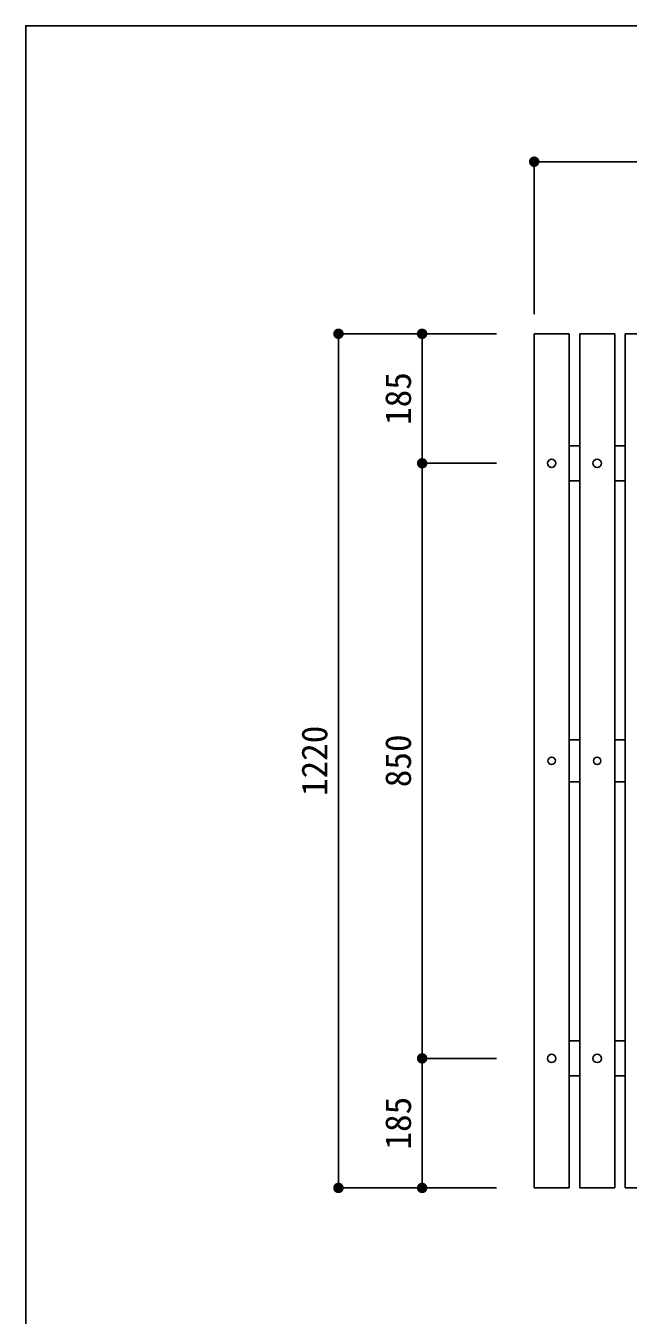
# Model space of a CAD drawing. Units: millimetres at full size, sheet at 1:20. Extents: x 146 to 5622, y 2232 to 5966.
# Drawn here: x 146 to 1006, y 4014 to 5856 of the extents above; entities that cross this region are included whole.
import ezdxf
from ezdxf.enums import TextEntityAlignment as Align

# ---------------------------------------------------------------- set-up
doc = ezdxf.new("R2010")
doc.units = ezdxf.units.MM
doc.header["$LTSCALE"] = 20
for name, color, linetype, lineweight in [('_0-0_', 7, 'Continuous', 25), ('寸法', 3, 'Continuous', 25), ('本体', 7, 'Continuous', 25)]:
    doc.layers.add(name, color=color, linetype=linetype, lineweight=lineweight)
doc.styles.add('ＭＳ ゴシック', font='')
doc.styles.get('ＭＳ ゴシック').set_extended_font_data('MS Gothic')

# ---------------------------------------------------------------- blocks, each defined once
blk = doc.blocks.new('filled_dot')
at = {"color": 0, "linetype": 'Continuous', "lineweight": -2, "const_width": 1.25}
blk.add_lwpolyline([(-0.625, 0, 1), (0.625, 0, 1)], format="xyb", close=True, dxfattribs=at)

msp = doc.modelspace()

# ---------------------------------------------------------------- linework, layer by layer
at = {"layer": '_0-0_', "color": 6}
msp.add_lwpolyline([(5622.08, 5855.98), (145.83, 5855.98), (145.83, 2232.35), (5622.08, 2232.35)], close=True, dxfattribs=at)
at = {"layer": '寸法'}
for p, q in [((871.74, 5661.83), (2091.74, 5661.83)), ((871.74, 5443.99), (871.74, 5661.83)), ((592.29, 5416.03), (592.29, 4196.03)), ((817.94, 5416.03), (592.29, 5416.03)), ((711.75, 5416.03), (711.75, 5231.03)), ((817.94, 5416.03), (711.75, 5416.03)), ((817.94, 5231.03), (711.75, 5231.03)), ((711.75, 5231.03), (711.75, 4381.03)), ((817.94, 5231.03), (711.75, 5231.03)), ((817.94, 4381.03), (711.75, 4381.03)), ((711.75, 4381.03), (711.75, 4196.03)), ((817.94, 4381.03), (711.75, 4381.03)), ((817.94, 4196.03), (592.29, 4196.03)), ((817.94, 4196.03), (711.75, 4196.03))]:
    msp.add_line(p, q, dxfattribs=at)
at = {"layer": '本体'}
for p, q in [((871.74, 5416.03), (921.74, 5416.03)), ((871.74, 4196.03), (871.74, 5416.03)), ((921.74, 4196.03), (921.74, 5416.03)), ((936.74, 5416.03), (986.74, 5416.03)), ((936.74, 4196.03), (936.74, 5416.03)), ((986.74, 4196.03), (986.74, 5416.03)), ((1001.74, 5416.03), (1051.74, 5416.03)), ((1001.74, 4196.03), (1001.74, 5416.03)), ((921.74, 5256.03), (936.74, 5256.03)), ((986.74, 5256.03), (1001.74, 5256.03)), ((921.74, 5206.03), (936.74, 5206.03)), ((986.74, 5206.03), (1001.74, 5206.03)), ((936.74, 4836.03), (921.74, 4836.03)), ((986.74, 4836.03), (1001.74, 4836.03)), ((936.74, 4776.03), (921.74, 4776.03)), ((1001.74, 4776.03), (986.74, 4776.03)), ((921.74, 4406.03), (936.74, 4406.03)), ((986.74, 4406.03), (1001.74, 4406.03)), ((921.74, 4356.03), (936.74, 4356.03)), ((986.74, 4356.03), (1001.74, 4356.03)), ((921.74, 4196.03), (871.74, 4196.03)), ((986.74, 4196.03), (936.74, 4196.03)), ((1051.74, 4196.03), (1001.74, 4196.03))]:
    msp.add_line(p, q, dxfattribs=at)
for centre, radius in [((896.74, 5231.03), 6), ((961.74, 5231.03), 6), ((896.74, 4806.03), 5.33), ((961.74, 4806.03), 5.33), ((896.74, 4381.03), 6), ((961.74, 4381.03), 6)]:
    msp.add_circle(centre, radius, dxfattribs=at)

# ---------------------------------------------------------------- block references
at = {"layer": '寸法', "xscale": 6, "yscale": 6}
msp.add_blockref('filled_dot', (871.74, 5661.83), dxfattribs=at)
for p, rotation in [((592.29, 5416.03), 270), ((711.75, 5416.03), 270), ((711.75, 5231.03), 90), ((711.75, 5231.03), 270), ((711.75, 4381.03), 90), ((711.75, 4381.03), 270), ((592.29, 4196.03), 90), ((711.75, 4196.03), 90)]:
    msp.add_blockref('filled_dot', p, dxfattribs=dict(at, rotation=rotation))

# ---------------------------------------------------------------- texts
at = {"layer": '寸法', "style": 'ＭＳ ゴシック'}
for s, p in [('185', (706.95, 5323.53)), ('1220', (587.49, 4806.03)), ('850', (706.95, 4806.03)), ('185', (706.95, 4288.53))]:
    msp.add_text(s, height=36.95, rotation=90, dxfattribs=at).set_placement(p, align=Align.BOTTOM_CENTER)

doc.saveas('drawing.dxf')
